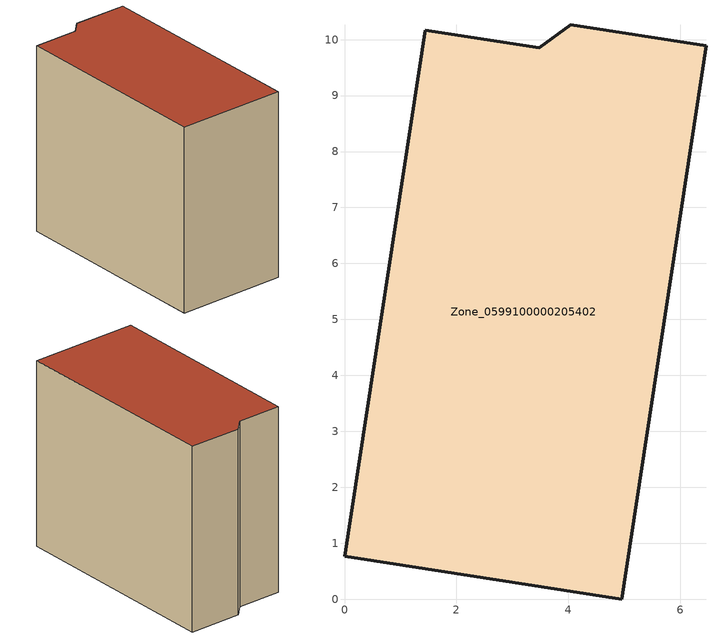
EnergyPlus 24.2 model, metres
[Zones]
Zone_0599100000205402
 floor ground (C_G): 0,0.77 1.44,10.17 3.48,9.86 4.04,10.27 6.46,9.89 4.95,0 z0
 wall outside (C_F): 4.04,10.27 3.48,9.86 1.44,10.17 0,0.77 4.95,0 6.46,9.89 4.04,10.27 z0:8.57
 roof outside (C_R): 0,0.77 4.95,0 6.46,9.89 4.04,10.27 3.48,9.86 1.44,10.17 z8.57
[BUILDING]
Pand.0599100000205402: North Axis=0; Terrain=City; Loads Convergence Tolerance Value=0.04; Temperature Convergence Tolerance Value=0.4; Solar Distribution=FullExterior; Maximum Number of Warmup Days=25; Minimum Number of Warmup Days=1
[Site:Location]
Rotterdam.The.Hague.AP_ZH_NLD Design_Conditions: Latitude=51.96; Longitude=4.45; Time Zone=1; Elevation=-4.5
[SITE:GROUNDTEMPERATURE:BUILDINGSURFACE]
18, 18, 18, 18, 18, 18, 18, 18, 18, 18, 18, 18
[MATERIAL] Thermal Absorptance=0.9; Solar Absorptance=0.7; Visible Absorptance=0.7
Name | Roughness | Thickness | Conductivity | Density | Specific Heat
G.TI.1946 | MediumSmooth | 0.15 | 1 | 540 | 1210
F.TI.1946 | Rough | 0.3 | 0.857143 | 1920 | 840
R.TI.1946 | MediumRough | 0.2 | 0.1 | 1500 | 1000
[CONSTRUCTION]
C_G: G.TI.1946
C_F: F.TI.1946
C_R: R.TI.1946
[ZONE]
Zone_0599100000205402: Type=1; Multiplier=1; Ceiling Height=Autocalculate; Volume=Autocalculate; Floor Area=autocalculate; Part of Total Floor Area=Yes
[ZONEINFILTRATION:DESIGNFLOWRATE]
Infil_Zone_0599100000205402: Zone or ZoneList or Space or SpaceList=Zone_0599100000205402; Schedule=AlwaysOn; Design Flow Rate Calculation Method=Flow/Area; Flow Rate per Floor Area=0.003; Constant Term Coefficient=1; Temperature Term Coefficient=0; Velocity Term Coefficient=0; Velocity Squared Term Coefficient=0
[HVACTEMPLATE:ZONE:IDEALLOADSAIRSYSTEM]
Zone_0599100000205402: Maximum Heating Supply Air Temperature=50; Minimum Cooling Supply Air Temperature=13; Maximum Heating Supply Air Humidity Ratio=0.0156; Minimum Cooling Supply Air Humidity Ratio=0.0077; Heating Limit=NoLimit; Cooling Limit=NoLimit; Dehumidification Control Type=ConstantSensibleHeatRatio; Cooling Sensible Heat Ratio=0.7; Dehumidification Setpoint=60; Humidification Control Type=None; Humidification Setpoint=30; Outdoor Air Method=None; Outdoor Air Flow Rate per Person=0.00944; Outdoor Air Flow Rate per Zone Floor Area=0; Outdoor Air Flow Rate per Zone=0; Demand Controlled Ventilation Type=None; Outdoor Air Economizer Type=NoEconomizer; Heat Recovery Type=None; Sensible Heat Recovery Effectiveness=0.7; Latent Heat Recovery Effectiveness=0.65
[ZONECONTROL:THERMOSTAT]
ThermostatControl_Zone_0599100000205402: Zone or ZoneList=Zone_0599100000205402; Control Type Schedule=DualSetpointControlType; Control 1=Thermostat_Zone_0599100000205402; Temperature Difference Between Cutout And Setpoint=0
[THERMOSTATSETPOINT:DUALSETPOINT]
Thermostat_Zone_0599100000205402: Heating Setpoint Temperature Schedule=HeatingSetpoint_Zone_0599100000205402; Cooling Setpoint Temperature Schedule=CoolingSetpoint_Zone_0599100000205402
[SCHEDULE:COMPACT]
HeatingSetpoint_Zone_0599100000205402: Through: 12/31, For: AllDays, Until: 24:00, 21
CoolingSetpoint_Zone_0599100000205402: Through: 12/31, For: AllDays, Until: 24:00, 24
DualSetpointControlType: Through: 12/31, For: AllDays, Until: 24:00, 4
AlwaysOn: Through: 12/31, For: AllDays, Until: 24:00, 1
